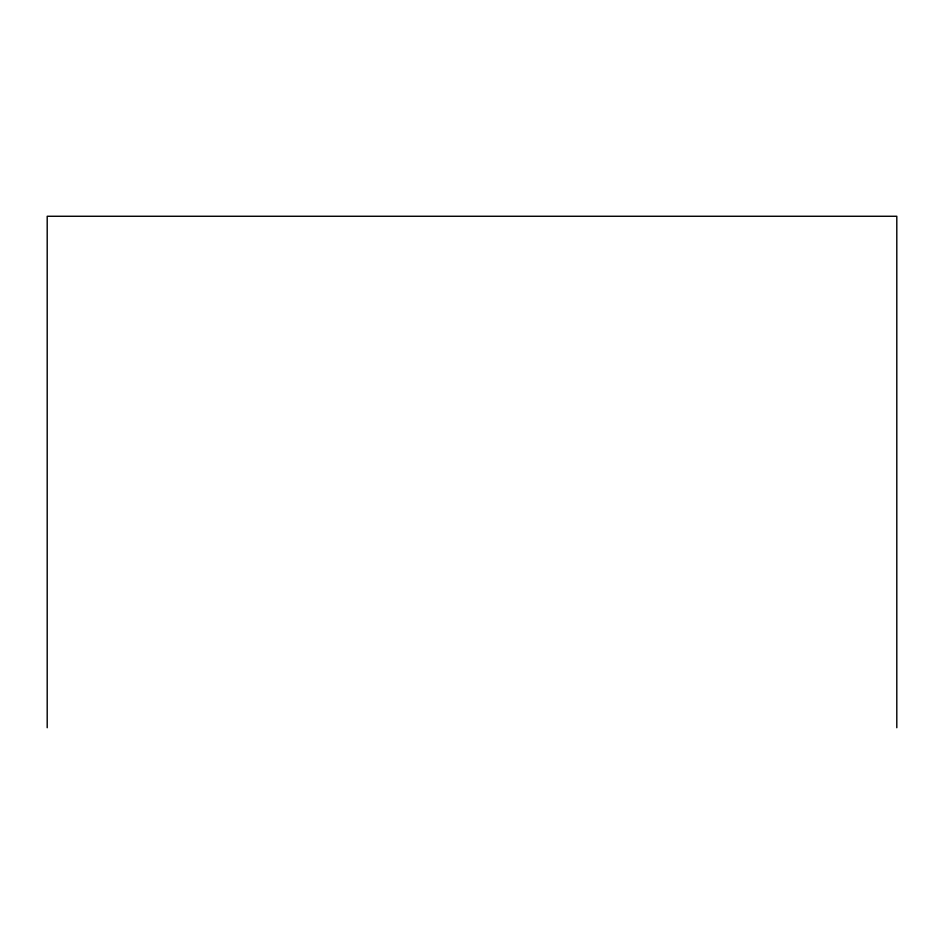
<?xml version="1.0" encoding="UTF-8"?>
<svg xmlns="http://www.w3.org/2000/svg" width="944" height="944" viewBox="0 0 944 944"><rect width="100%" height="100%" fill="white"/><g stroke="black" fill="none" stroke-linecap="round" stroke-linejoin="round"><path stroke-width="1.42" d="M896.8 727.73L896.8 216.27L47.2 216.27L47.2 727.73"/></g></svg>
